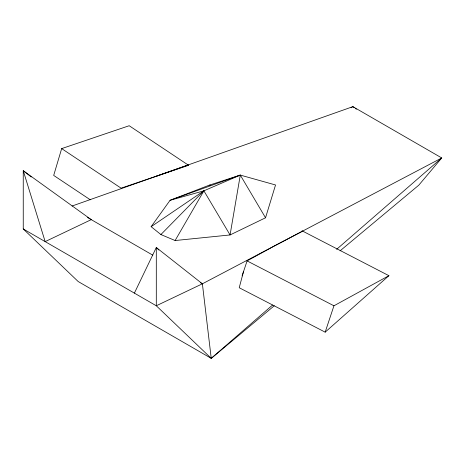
<?xml version="1.0" encoding="UTF-8"?>
<svg xmlns="http://www.w3.org/2000/svg" width="465" height="465" viewBox="0 0 465 465"><rect width="100%" height="100%" fill="white"/><g stroke="black" fill="none" stroke-linecap="round" stroke-linejoin="round"><path stroke-width="0.7" d="M243.445 271.856L239.219 287.736L325.169 332.155L388.909 275.681L302.052 230.797M61.671 148.602L121.092 188.162L188.604 165.296L129.183 125.73L61.671 148.602L53.69 175.421L90.291 199.793M265.538 217.783L275.542 184.977L240.289 175.084L209.14 185.221L170.056 200.305L151.131 226.682L160.907 234.563L175.113 240.533L230.065 234.953L265.538 217.783L240.289 175.084L170.056 200.305L203.891 190.83L240.289 175.084L230.065 234.953L203.891 190.83L151.131 226.682M242.108 275.879L247.089 260.906L274.571 245.851L302.698 231.128M325.169 332.155L333.946 305.796L388.909 275.681M134.379 293.124L156.298 247.514L202.385 283.807L211.238 358.358L274.269 305.761M175.113 240.533L203.891 190.83L160.907 234.563M31.213 176.973L23.25 170.702L45.163 241.614L91.25 219.643L23.25 170.702L23.25 228.96L78.19 281.54L211.238 358.358L272.56 305.04M336.619 249.345L441.75 157.949L352.883 106.642L72.075 206.024M340.095 250.838L418.75 185.21L441.75 157.949L202.385 283.807L156.298 305.772L23.25 228.96M351.046 107.81L352.883 106.642L354.045 107.502M154.851 176.729L188.168 165.005M209.14 185.221L210.581 185.215M247.089 260.906L333.946 305.796M87.496 217.475L152.828 255.192M200.508 282.72L202.385 283.807M355.208 108.357L356.364 109.211M211.238 358.358L156.298 305.772L156.298 247.514L158.867 250.031"/></g></svg>
